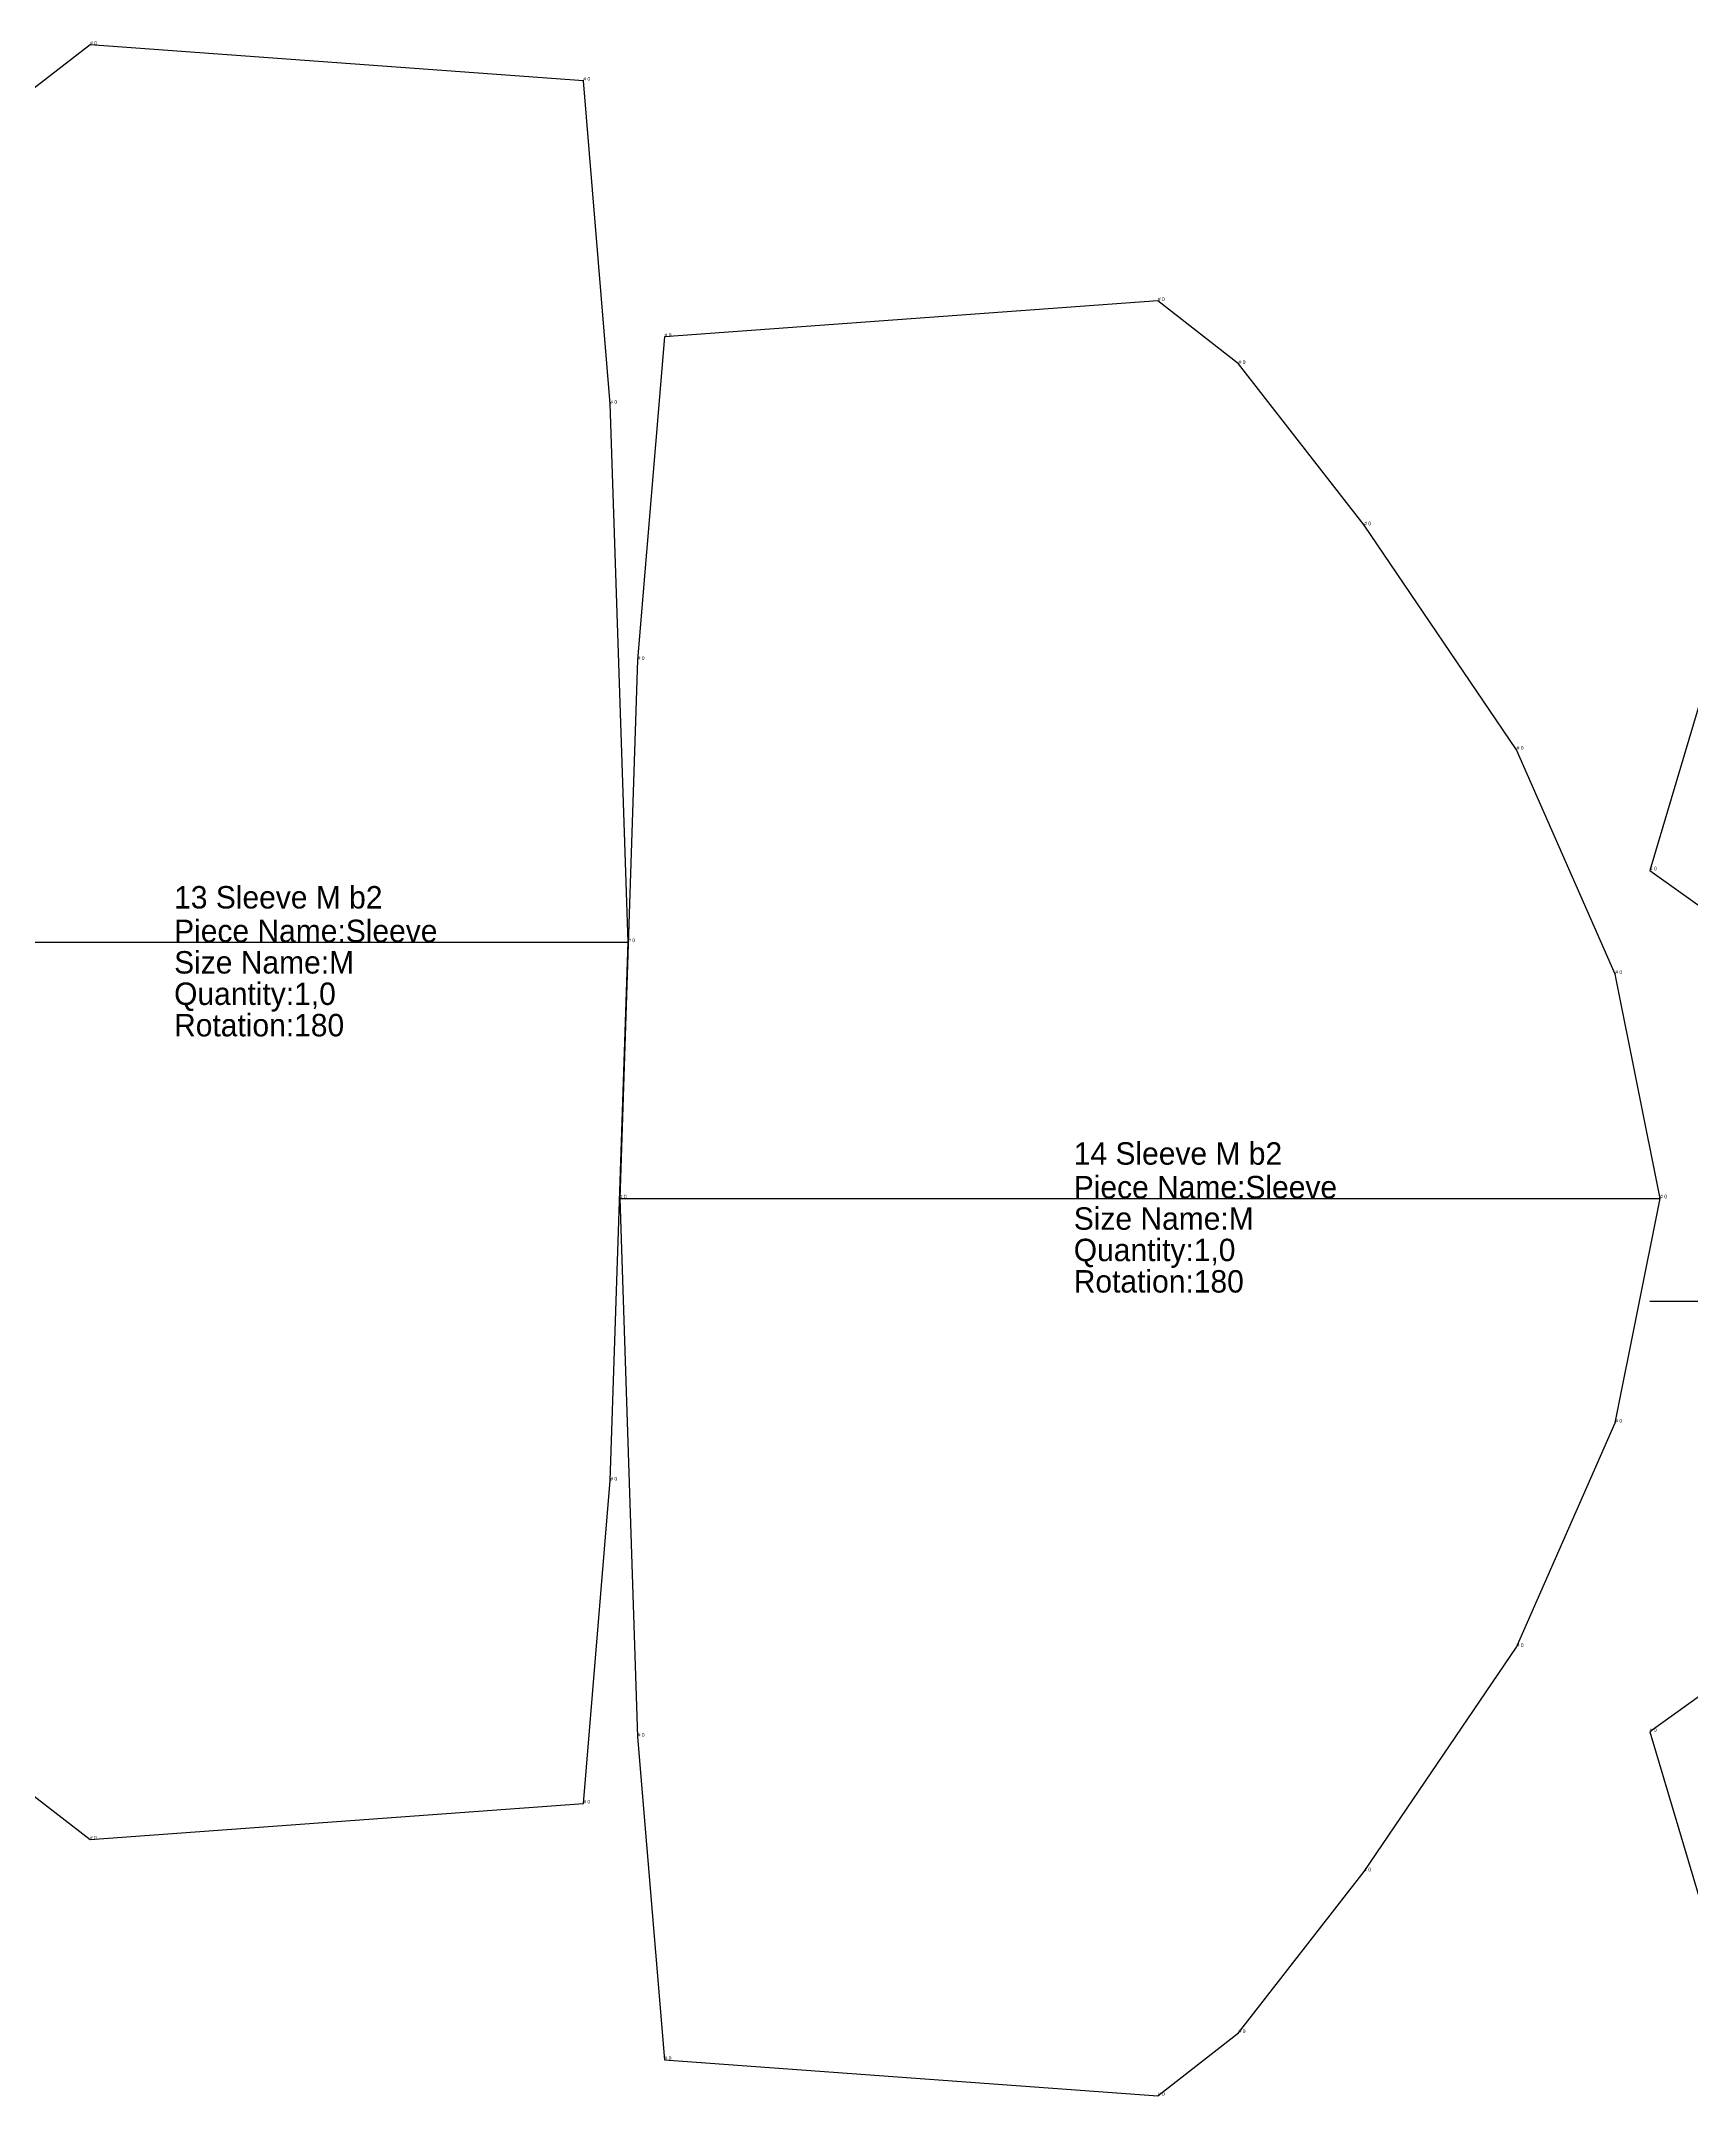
# Model space of a CAD drawing. Extents: x 0 to 2895, y 14 to 1602.
# Drawn here: x 1089.7 to 1457.8, y 1142.2 to 1600.8 of the extents above; entities that cross this region are included whole.
import ezdxf

# ---------------------------------------------------------------- set-up
doc = ezdxf.new("R2010")
doc.units = 0
for name, color, linetype in [('1', 1, 'CONTINUOUS'), ('15', 7, 'CONTINUOUS'), ('5', 3, 'CONTINUOUS'), ('7', 5, 'CONTINUOUS')]:
    doc.layers.add(name, color=color, linetype=linetype)

# ---------------------------------------------------------------- blocks, each defined once
blk = doc.blocks.new('M0006_Front')
at = {"layer": '1'}
for points in [[(1462.4, 1234), (1448.4, 1224), (1482.4, 1110)], [(1482.4, 1530), (1448.4, 1416), (1462.4, 1406)]]:
    blk.add_lwpolyline(points, dxfattribs=at)
at = {"layer": '5'}
blk.add_line((1448.4, 1320), (2168.4, 1320), dxfattribs=at)
at = {"layer": '1'}
for p in [(1448.4, 1416), (1448.4, 1224)]:
    blk.add_text('# 0', height=0.8, dxfattribs=at).set_placement(p)
blk = doc.blocks.new('M0013_Sleeve')
at = {"layer": '1'}
blk.add_lwpolyline([(988.6, 1400), (998.6, 1350), (1020.6, 1300), (1054.6, 1250), (1082.6, 1214), (1100.6, 1200), (1210.6, 1208), (1216.6, 1280), (1220.6, 1400), (1216.6, 1520), (1210.6, 1592), (1100.6, 1600), (1082.6, 1586), (1054.6, 1550), (1020.6, 1500), (998.6, 1450)], close=True, dxfattribs=at)
at = {"layer": '5'}
blk.add_line((988.6, 1400), (1220.6, 1400), dxfattribs=at)
at = {"layer": '7'}
blk.add_line((1023.4, 1400), (1185.8, 1400), dxfattribs=at)
at = {"layer": '1'}
for s, height, p in [('# 0', 0.8, (1100.6, 1600)), ('# 0', 0.8, (1210.6, 1592)), ('# 0', 0.8, (1082.6, 1586)), ('# 0', 0.8, (1054.6, 1550)), ('# 0', 0.8, (1216.6, 1520)), ('# 0', 0.8, (1020.6, 1500)), ('# 0', 0.8, (998.6, 1450)), ('Piece Name:Sleeve', 5, (1119.35, 1400)), ('# 0', 0.8, (988.6, 1400)), ('# 0', 0.8, (1220.6, 1400)), ('Size Name:M', 5, (1119.35, 1393)), ('Quantity:1,0', 5, (1119.35, 1386)), ('Rotation:180', 5, (1119.35, 1379)), ('# 0', 0.8, (998.6, 1350)), ('# 0', 0.8, (1020.6, 1300)), ('# 0', 0.8, (1216.6, 1280)), ('# 0', 0.8, (1054.6, 1250)), ('# 0', 0.8, (1082.6, 1214)), ('# 0', 0.8, (1210.6, 1208)), ('# 0', 0.8, (1100.6, 1200))]:
    blk.add_text(s, height=height, dxfattribs=at).set_placement(p)
at = {"layer": '15'}
blk.add_text('13 Sleeve M b2', height=5, dxfattribs=at).set_placement((1119.35, 1407.5))
blk = doc.blocks.new('M0014_Sleeve')
at = {"layer": '1'}
blk.add_lwpolyline([(1450.7, 1342.9), (1440.7, 1392.9), (1418.7, 1442.9), (1384.7, 1492.9), (1356.7, 1528.9), (1338.7, 1542.9), (1228.7, 1534.9), (1222.7, 1462.9), (1218.7, 1342.9), (1222.7, 1222.9), (1228.7, 1150.9), (1338.7, 1142.9), (1356.7, 1156.9), (1384.7, 1192.9), (1418.7, 1242.9), (1440.7, 1292.9)], close=True, dxfattribs=at)
at = {"layer": '5'}
blk.add_line((1218.7, 1342.9), (1450.7, 1342.9), dxfattribs=at)
at = {"layer": '7'}
blk.add_line((1253.5, 1342.9), (1415.9, 1342.9), dxfattribs=at)
at = {"layer": '1'}
for s, height, p in [('# 0', 0.8, (1338.7, 1542.9)), ('# 0', 0.8, (1228.7, 1534.9)), ('# 0', 0.8, (1356.7, 1528.9)), ('# 0', 0.8, (1384.7, 1492.9)), ('# 0', 0.8, (1222.7, 1462.9)), ('# 0', 0.8, (1418.7, 1442.9)), ('# 0', 0.8, (1440.7, 1392.9)), ('Piece Name:Sleeve', 5, (1319.95, 1342.9)), ('# 0', 0.8, (1218.7, 1342.9)), ('Size Name:M', 5, (1319.95, 1335.9)), ('# 0', 0.8, (1450.7, 1342.9)), ('Quantity:1,0', 5, (1319.95, 1328.9)), ('Rotation:180', 5, (1319.95, 1321.9)), ('# 0', 0.8, (1440.7, 1292.9)), ('# 0', 0.8, (1418.7, 1242.9)), ('# 0', 0.8, (1222.7, 1222.9)), ('# 0', 0.8, (1384.7, 1192.9)), ('# 0', 0.8, (1356.7, 1156.9)), ('# 0', 0.8, (1228.7, 1150.9)), ('# 0', 0.8, (1338.7, 1142.9))]:
    blk.add_text(s, height=height, dxfattribs=at).set_placement(p)
at = {"layer": '15'}
blk.add_text('14 Sleeve M b2', height=5, dxfattribs=at).set_placement((1319.95, 1350.4))

msp = doc.modelspace()

# ---------------------------------------------------------------- block references
for name in ['M0013_Sleeve', 'M0006_Front', 'M0014_Sleeve']:
    msp.add_blockref(name, (0, 0))

doc.saveas('drawing.dxf')
